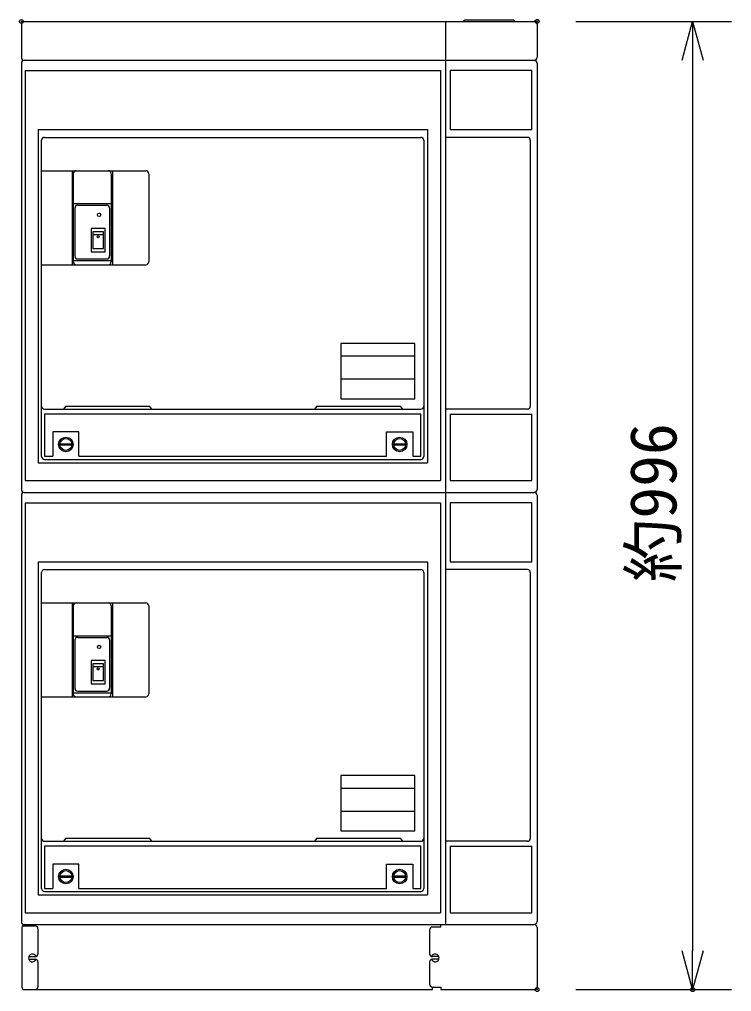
# Model space of a CAD drawing. Units: millimetres, scale not verified. Extents: x -62 to 63, y -117 to 117.
# Drawn here: x -38.44 to -1.82, y 13.31 to 63.31 of the extents above; entities that cross this region are included whole.
import ezdxf
from ezdxf.enums import TextEntityAlignment as Align

# ---------------------------------------------------------------- set-up
doc = ezdxf.new("R2010")
doc.units = ezdxf.units.MM
doc.header["$LTSCALE"] = 0.392281
doc.header["$PDMODE"] = 32
doc.header["$PDSIZE"] = 0.196
for name, color, linetype in [('0-2_GAIKEI', 1, 'Continuous'), ('0-3_WAKU', 7, 'Continuous'), ('0-4_DEFPOINTS', 7, 'Continuous')]:
    doc.layers.add(name, color=color, linetype=linetype)
doc.styles.add('ＭＳ ゴシック', font='')
doc.styles.get('ＭＳ ゴシック').set_extended_font_data('MS Gothic')

# ---------------------------------------------------------------- blocks, each defined once
blk = doc.blocks.new('_OPEN30')
at = {"layer": '0-3_WAKU'}
blk.add_line((0, 0), (-1, 0), dxfattribs=at)
blk.add_lwpolyline([(-1, 0.2679), (0, 0), (-1, -0.2679)], dxfattribs=at)

msp = doc.modelspace()

# ---------------------------------------------------------------- linework, layer by layer
at = {"layer": '0-2_GAIKEI', "color": 7}
for p, q in [((-38.3375, 63.0625), (-38.3375, 61.3625)), ((-38.1875, 63.2125), (-11.9688, 63.2125)), ((-16.5201, 63.1949), (-16.5201, 38.9875)), ((-11.8188, 63.0625), (-11.8188, 61.3625)), ((-38.3375, 61.0625), (-38.3375, 39.1375)), ((-38.1875, 61.2125), (-11.9688, 61.2125)), ((-11.8188, 61.0625), (-11.8188, 39.1377)), ((-38.3376, 38.8376), (-38.3376, 16.9126)), ((-38.1876, 38.9876), (-11.9689, 38.9876)), ((-38.1875, 38.9875), (-11.9688, 38.9877)), ((-16.5202, 38.9876), (-16.5202, 16.7626)), ((-11.8189, 38.8376), (-11.8189, 16.9128)), ((-38.3146, 16.6126), (-38.3146, 13.5628)), ((-38.1876, 16.7626), (-11.9689, 16.7628)), ((-11.8146, 16.6128), (-11.8146, 13.5628)), ((-17.1936, 13.5455), (-16.7668, 13.5455)), ((-17.1936, 13.4128), (-17.1936, 13.5455)), ((-16.7668, 13.5455), (-16.7668, 13.4128)), ((-38.1646, 13.4128), (-17.1936, 13.4128)), ((-16.7668, 13.4128), (-11.9646, 13.4128))]:
    msp.add_line(p, q, dxfattribs=at)
at = {"layer": '0-2_GAIKEI'}
for p, q in [((-15.6399, 63.2125), (-15.5337, 63.2898)), ((-15.5337, 63.2898), (-13.0306, 63.2898)), ((-13.0306, 63.2898), (-12.9597, 63.2192)), ((-38.1477, 60.6818), (-16.7895, 60.6818)), ((-38.1477, 60.6818), (-38.1477, 39.591)), ((-16.7895, 60.6818), (-16.7895, 39.591)), ((-12.084, 60.6818), (-16.2813, 60.6818)), ((-16.2813, 60.6818), (-16.2813, 57.642)), ((-12.084, 57.642), (-12.084, 60.6818)), ((-37.4795, 57.642), (-17.4577, 57.642)), ((-37.4795, 57.642), (-37.4795, 40.5071)), ((-17.4577, 57.642), (-17.4577, 40.5071)), ((-16.2813, 57.642), (-12.084, 57.642)), ((-37.2939, 40.8358), (-37.2939, 57.0939)), ((-37.1439, 57.2439), (-17.8, 57.2439)), ((-17.65, 57.0939), (-17.65, 40.8358)), ((-12.3205, 57.2439), (-16.5201, 57.2439)), ((-12.1705, 57.0939), (-12.1705, 43.4164)), ((-37.2849, 55.5279), (-31.9332, 55.5279)), ((-35.7282, 55.5257), (-35.7282, 50.6986)), ((-33.6584, 55.5257), (-33.6584, 50.6986)), ((-35.6685, 55.3779), (-35.6685, 50.8486)), ((-33.7181, 55.3779), (-33.7181, 50.8486)), ((-31.7832, 55.3779), (-31.7832, 50.8486)), ((-35.6663, 53.8407), (-33.7292, 53.8407)), ((-35.5888, 53.6046), (-35.5888, 51.1447)), ((-35.4388, 53.7546), (-33.9477, 53.7546)), ((-33.7977, 53.6046), (-33.7977, 51.1447)), ((-34.6668, 52.2553), (-34.1361, 52.2553)), ((-37.2849, 50.6986), (-31.9332, 50.6986)), ((-35.6663, 50.9086), (-33.7181, 50.9086)), ((-35.4388, 50.9947), (-33.9477, 50.9947)), ((-21.9111, 46.6473), (-21.9111, 43.7992)), ((-18.1076, 46.6473), (-21.9111, 46.6473)), ((-18.1076, 43.7992), (-18.1076, 46.6473)), ((-18.1076, 45.9886), (-21.9111, 45.9886)), ((-18.1076, 44.8053), (-21.9111, 44.8053)), ((-21.9111, 43.7992), (-18.1076, 43.7992)), ((-37.1439, 43.2664), (-17.8, 43.2664)), ((-17.7982, 43.014), (-37.1392, 43.014)), ((-37.1392, 43.014), (-37.1392, 40.8448)), ((-17.7982, 40.8448), (-17.7982, 43.014)), ((-12.3205, 43.2664), (-16.5201, 43.2664)), ((-16.2813, 43.014), (-12.084, 43.014)), ((-16.2813, 43.014), (-16.2813, 39.591)), ((-12.084, 39.591), (-12.084, 43.014)), ((-36.7232, 42.0981), (-36.7232, 40.8448)), ((-19.5627, 42.0981), (-18.214, 42.0981)), ((-19.5627, 40.8448), (-19.5627, 42.0981)), ((-18.214, 42.0981), (-18.214, 40.8448)), ((-36.352, 41.4885), (-35.7483, 41.4885)), ((-36.352, 41.4287), (-35.7483, 41.4287)), ((-19.1912, 41.4885), (-18.5876, 41.4885)), ((-19.1912, 41.4287), (-18.5876, 41.4287)), ((-37.4795, 40.5071), (-17.4577, 40.5071)), ((-37.1439, 40.6858), (-17.8, 40.6858)), ((-37.1392, 40.8448), (-36.7232, 40.8448)), ((-35.3746, 40.8448), (-19.5627, 40.8448)), ((-18.214, 40.8448), (-17.7982, 40.8448)), ((-38.1477, 39.591), (-16.7895, 39.591)), ((-16.2813, 39.591), (-12.084, 39.591)), ((-38.1478, 38.4569), (-16.7896, 38.4569)), ((-38.1478, 38.4569), (-38.1478, 17.3661)), ((-16.7896, 38.4569), (-16.7896, 17.3661)), ((-16.2814, 38.4569), (-16.2814, 35.4171)), ((-12.0841, 38.4569), (-16.2814, 38.4569)), ((-12.0841, 35.4171), (-12.0841, 38.4569)), ((-37.4796, 35.4171), (-17.4578, 35.4171)), ((-37.4796, 35.4171), (-37.4796, 18.2822)), ((-37.144, 35.019), (-17.8, 35.019)), ((-17.4578, 35.4171), (-17.4578, 18.2822)), ((-12.3206, 35.019), (-16.5202, 35.019)), ((-16.2814, 35.4171), (-12.0841, 35.4171)), ((-37.294, 18.6109), (-37.294, 34.869)), ((-17.65, 34.869), (-17.65, 18.6109)), ((-12.1706, 34.869), (-12.1706, 21.1915)), ((-37.285, 33.3029), (-31.9332, 33.3029)), ((-35.7283, 33.3008), (-35.7283, 28.4736)), ((-35.6686, 33.1529), (-35.6686, 28.6236)), ((-33.7182, 33.1529), (-33.7182, 28.6236)), ((-33.6584, 33.3008), (-33.6584, 28.4736)), ((-31.7832, 33.1529), (-31.7832, 28.6236)), ((-35.6664, 31.6158), (-33.7293, 31.6158)), ((-35.4388, 31.5297), (-33.9478, 31.5297)), ((-35.5888, 31.3797), (-35.5888, 28.9198)), ((-33.7978, 31.3797), (-33.7978, 28.9198)), ((-34.7553, 30.34), (-34.7553, 29.1371)), ((-34.03, 30.34), (-34.7553, 30.34)), ((-34.6669, 30.1674), (-34.6669, 29.3095)), ((-34.1184, 30.1674), (-34.6669, 30.1674)), ((-34.6669, 30.0304), (-34.1362, 30.0304)), ((-34.1184, 29.3095), (-34.1184, 30.1674)), ((-34.03, 29.1371), (-34.03, 30.34)), ((-34.7553, 29.1371), (-34.03, 29.1371)), ((-34.6669, 29.3095), (-34.1184, 29.3095)), ((-35.6664, 28.6837), (-33.7182, 28.6837)), ((-35.4388, 28.7698), (-33.9478, 28.7698)), ((-37.285, 28.4736), (-31.9332, 28.4736)), ((-21.9112, 24.4224), (-21.9112, 21.5743)), ((-18.1077, 24.4224), (-21.9112, 24.4224)), ((-18.1077, 21.5743), (-18.1077, 24.4224)), ((-18.1077, 23.7636), (-21.9112, 23.7636)), ((-18.1077, 22.5804), (-21.9112, 22.5804)), ((-21.9112, 21.5743), (-18.1077, 21.5743)), ((-37.144, 21.0415), (-17.8, 21.0415)), ((-12.3206, 21.0415), (-16.5202, 21.0415)), ((-17.7983, 20.789), (-37.1393, 20.789)), ((-16.2814, 20.789), (-12.0841, 20.789)), ((-16.2814, 20.789), (-16.2814, 17.3661)), ((-12.0841, 17.3661), (-12.0841, 20.789)), ((-35.3746, 19.8732), (-36.7233, 19.8732)), ((-36.7233, 19.8732), (-36.7233, 18.6199)), ((-35.3746, 18.6199), (-35.3746, 19.8732)), ((-19.5627, 19.8732), (-18.2141, 19.8732)), ((-19.5627, 18.6199), (-19.5627, 19.8732)), ((-36.3521, 19.2636), (-35.7484, 19.2636)), ((-36.3521, 19.2038), (-35.7484, 19.2038)), ((-19.1913, 19.2636), (-18.5876, 19.2636)), ((-19.1913, 19.2038), (-18.5876, 19.2038)), ((-35.3746, 18.6199), (-19.5627, 18.6199)), ((-37.4796, 18.2822), (-17.4578, 18.2822)), ((-37.144, 18.4609), (-17.8, 18.4609)), ((-38.1478, 17.3661), (-16.7896, 17.3661)), ((-16.2814, 17.3661), (-12.0841, 17.3661)), ((-38.2791, 16.6964), (-37.633, 16.6964)), ((-37.483, 16.5464), (-37.483, 15.261)), ((-16.7668, 16.63), (-17.194, 16.63)), ((-16.7668, 16.63), (-16.7668, 16.7628)), ((-17.344, 16.48), (-17.344, 15.261)), ((-37.9584, 15.111), (-37.633, 15.111)), ((-16.8686, 15.111), (-17.194, 15.111)), ((-37.958, 14.9785), (-37.633, 14.9785)), ((-37.483, 14.8285), (-37.483, 13.5628)), ((-17.344, 14.8285), (-17.344, 13.6955)), ((-16.869, 14.9785), (-17.194, 14.9785))]:
    msp.add_line(p, q, dxfattribs=at)
for points in [[(-34.7552, 51.362), (-34.0299, 51.362), (-34.0299, 52.5649), (-34.7552, 52.5649)], [(-34.6668, 51.5344), (-34.1184, 51.5344), (-34.1184, 52.3923), (-34.6668, 52.3923)]]:
    msp.add_lwpolyline(points, close=True, dxfattribs=at)
for points in [[(-31.6506, 43.2863), (-31.739, 43.4034), (-36.0732, 43.4034), (-36.1617, 43.2863)], [(-18.7379, 43.2863), (-18.8264, 43.4034), (-23.1603, 43.4034), (-23.2489, 43.2863)], [(-35.3746, 40.8448), (-35.3746, 42.0981), (-36.7232, 42.0981)], [(-31.6507, 21.0614), (-31.7391, 21.1785), (-36.0733, 21.1785), (-36.1617, 21.0614)], [(-18.738, 21.0614), (-18.8264, 21.1785), (-23.1604, 21.1785), (-23.249, 21.0614)], [(-37.1393, 20.789), (-37.1393, 18.6199), (-36.7233, 18.6199)], [(-18.2141, 19.8732), (-18.2141, 18.6199), (-17.7983, 18.6199), (-17.7983, 20.789)]]:
    msp.add_lwpolyline(points, dxfattribs=at)
for centre, radius in [((-34.3394, 53.2628), 0.0877), ((-34.3925, 52.1313), 0.053), ((-36.0468, 41.4525), 0.3752), ((-36.0468, 41.4524), 0.3055), ((-18.8861, 41.4525), 0.3752), ((-18.8861, 41.4524), 0.3055), ((-34.3395, 31.0379), 0.0877), ((-34.3925, 29.9064), 0.053), ((-36.0469, 19.2276), 0.3752), ((-36.0469, 19.2275), 0.3055), ((-18.8862, 19.2276), 0.3752), ((-18.8862, 19.2275), 0.3055)]:
    msp.add_circle(centre, radius, dxfattribs=at)
at = {"layer": '0-2_GAIKEI', "color": 7}
for centre, start, end in [((-38.1875, 63.0625), 90, 180), ((-11.9688, 63.0625), 0, 90), ((-38.1875, 61.3625), 180, 270), ((-38.1875, 61.0625), 90, 180), ((-11.9688, 61.3625), 270, 0), ((-11.9688, 61.0625), 0, 90), ((-38.1875, 39.1375), 180, 270.00038), ((-11.9688, 39.1377), 270.00038, 0), ((-38.1876, 38.8376), 90, 180), ((-11.9689, 38.8376), 0, 90), ((-38.1876, 16.9126), 180, 270.00038), ((-38.1646, 16.6126), 90.00038, 180), ((-11.9689, 16.9128), 270.00038, 0), ((-11.9646, 16.6128), 0, 90.00038), ((-38.1646, 13.5628), 180, 270), ((-11.9646, 13.5628), 270.00011, 0)]:
    msp.add_arc(centre, 0.15, start, end, dxfattribs=at)
at = {"layer": '0-2_GAIKEI'}
for centre, radius, start, end in [((-37.1439, 57.0939), 0.15, 90, 180), ((-17.8, 57.0939), 0.15, 0, 90), ((-12.3205, 57.0939), 0.15, 0, 90), ((-35.5185, 55.3779), 0.15, 90, 180), ((-33.8681, 55.3779), 0.15, 0, 90), ((-31.9332, 55.3779), 0.15, 0, 90), ((-35.4388, 53.6046), 0.15, 90, 180), ((-33.9477, 53.6046), 0.15, 0, 90), ((-35.4388, 51.1447), 0.15, 180, 270), ((-33.9477, 51.1447), 0.15, 270, 0), ((-35.5185, 50.8486), 0.15, 180, 270), ((-33.8681, 50.8486), 0.15, 270, 0), ((-31.9332, 50.8486), 0.15, 270, 0), ((-37.1439, 43.4164), 0.15, 180, 270), ((-17.8, 43.4164), 0.15, 270, 0), ((-12.3205, 43.4164), 0.15, 270, 0), ((-37.1439, 40.8358), 0.15, 180, 270), ((-17.8, 40.8358), 0.15, 270, 0), ((-37.144, 34.869), 0.15, 90, 180), ((-17.8, 34.869), 0.15, 0, 90), ((-12.3206, 34.869), 0.15, 0, 90), ((-35.5186, 33.1529), 0.15, 90, 180), ((-33.8682, 33.1529), 0.15, 0, 90), ((-31.9332, 33.1529), 0.15, 0, 90), ((-35.4388, 31.3797), 0.15, 90, 180), ((-33.9478, 31.3797), 0.15, 0, 90), ((-35.5186, 28.6236), 0.15, 180, 270), ((-35.4388, 28.9198), 0.15, 180, 270), ((-33.9478, 28.9198), 0.15, 270, 0), ((-33.8682, 28.6236), 0.15, 270, 0), ((-31.9332, 28.6236), 0.15, 270, 0), ((-37.144, 21.1915), 0.15, 180, 270), ((-17.8, 21.1915), 0.15, 270, 0), ((-12.3206, 21.1915), 0.15, 270, 0), ((-37.144, 18.6109), 0.15, 180, 270), ((-17.8, 18.6109), 0.15, 270, 0), ((-37.633, 16.5464), 0.15, 0, 90), ((-17.194, 16.48), 0.15, 90, 180), ((-37.7699, 15.0454), 0.1997, 21.68817, 337.97843), ((-37.633, 15.261), 0.15, 270, 0), ((-17.194, 15.261), 0.15, 180, 270), ((-17.0571, 15.0454), 0.1997, 202.02157, 158.31183), ((-37.633, 14.8285), 0.15, 0, 90), ((-17.194, 14.8285), 0.15, 90, 180), ((-37.633, 13.5628), 0.15, 270, 0), ((-17.194, 13.6955), 0.15, 180, 270)]:
    msp.add_arc(centre, radius, start, end, dxfattribs=at)
at = {"layer": '0-3_WAKU', "color": 3}
for p, q in [((-9.82, 63.2125), (-1.82, 63.2125)), ((-3.82, 61.2125), (-3.82, 15.4127)), ((-9.82, 13.4127), (-1.82, 13.4127))]:
    msp.add_line(p, q, dxfattribs=at)
at = {"layer": '0-3_WAKU'}
for p in [(-38.3375, 63.2069), (-11.8188, 63.2069)]:
    msp.add_point(p, dxfattribs=at)
at = {"layer": '0-4_DEFPOINTS'}
for p in [(-11.82, 63.2125), (-11.82, 13.4127), (-3.82, 13.4127)]:
    msp.add_point(p, dxfattribs=at)

# ---------------------------------------------------------------- block references
at = {"layer": '0-3_WAKU', "xscale": 2, "yscale": 2}
for p, rotation in [((-3.82, 63.2125), 90), ((-3.82, 13.4127), 270)]:
    msp.add_blockref('_OPEN30', p, dxfattribs=dict(at, rotation=rotation))

# ---------------------------------------------------------------- texts
at = {"layer": '0-3_WAKU', "color": 3, "style": 'ＭＳ ゴシック'}
msp.add_text('約996', height=2.404, rotation=90, dxfattribs=at).set_placement((-3.9296, 34.3592), align=Align.BOTTOM_LEFT)

doc.saveas('drawing.dxf')
